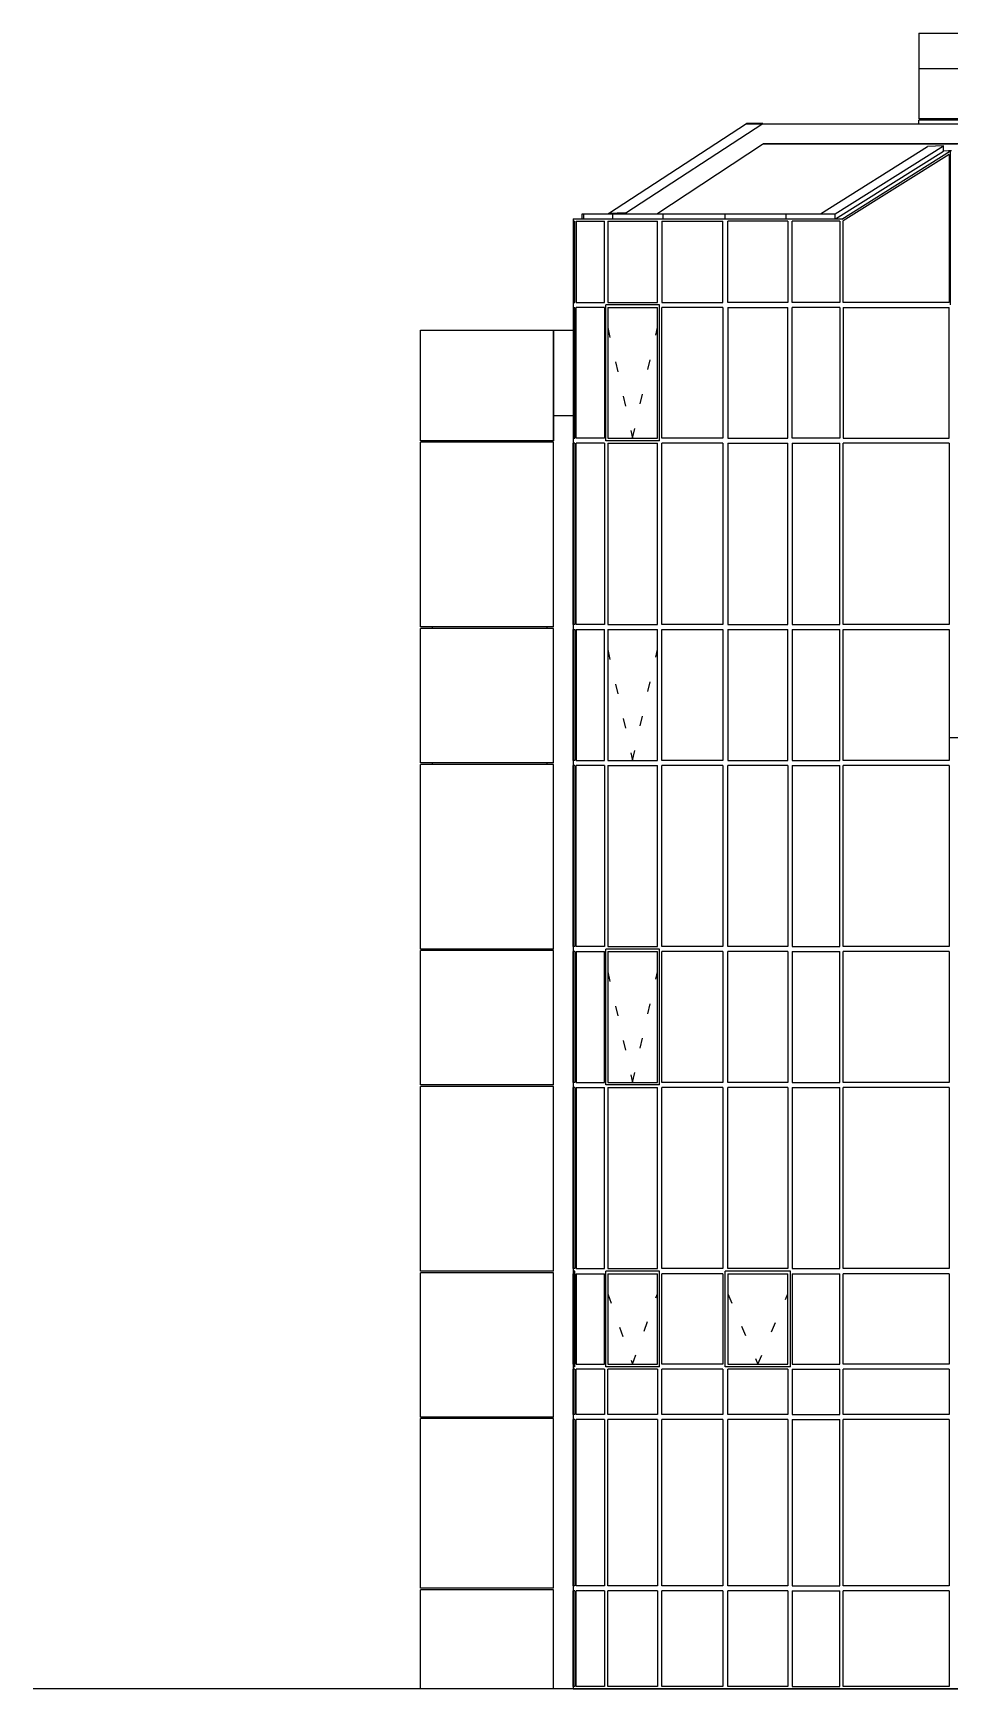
# Model space of a CAD drawing. Header units: metres. Extents: x -54.9 to 38.2, y -3.7 to 17.4.
# Drawn here: x -54.92 to -45.81, y 0 to 16.45 of the extents above; entities that cross this region are included whole.
import ezdxf

# ---------------------------------------------------------------- set-up
doc = ezdxf.new("R2010")
doc.units = ezdxf.units.M
for name, pattern in [('DASHDOT', [2, 1.25, -0.25, 0.25, -0.25]), ('DASHED', [0.75, 0.5, -0.25]), ('DOT', [0.25, 0, -0.25])]:
    doc.linetypes.add(name, pattern=pattern)
doc.layers.add('1', color=7, linetype='DASHED')
doc.layers.add('4', color=7, linetype='DASHDOT')

msp = doc.modelspace()

# ---------------------------------------------------------------- linework, layer by layer
at = {"layer": '1', "color": 1, "linetype": 'CONTINUOUS'}
for p, q in [((-46.123994, 16.45), (-11.996769, 16.45)), ((-46.123994, 16.45), (-46.123994, 15.6)), ((-46.123994, 16.1), (-45.59997, 16.1)), ((-49.20661, 14.65636), (-47.834065, 15.55314)), ((-49.033341, 14.66342), (-47.674337, 15.55136)), ((-47.834079, 15.55), (-45.551777, 15.55)), ((-47.674337, 15.55136), (-47.834065, 15.55314)), ((-46.123994, 15.6025), (3.827364, 15.6)), ((-45.551777, 15.585), (-46.123994, 15.585)), ((-46.123994, 15.55), (-46.123994, 15.585)), ((-46.003643, 15.585), (-46.003643, 15.6)), ((-48.725654, 14.65623), (-47.674345, 15.34722)), ((-47.100794, 14.65623), (-46.037848, 15.32216)), ((-46.954631, 14.65623), (-45.878092, 15.33067)), ((-45.878092, 15.33067), (-46.037848, 15.32216)), ((-45.878092, 15.27719), (-45.878092, 15.33067)), ((-46.949077, 14.60623), (-45.878092, 15.27719)), ((-46.888872, 14.60274), (-45.806196, 15.28102)), ((-45.796266, 15.28114), (-45.828098, 15.28118)), ((-49.467239, 14.65623), (-46.954631, 14.65623)), ((-49.467239, 14.60623), (-49.467239, 14.65623)), ((-49.450164, 14.60623), (-49.450164, 14.65623)), ((-49.033341, 14.66342), (-49.20661, 14.65636)), ((-49.163023, 14.60623), (-49.163023, 14.65623)), ((-49.033341, 14.65623), (-49.033341, 14.66342)), ((-48.662701, 14.60623), (-48.662701, 14.65623)), ((-48.04831, 14.60623), (-48.04831, 14.65623)), ((-47.44155, 14.60623), (-47.44155, 14.65623)), ((-46.954631, 14.60623), (-46.954631, 14.65623)), ((-49.557766, 14.60623), (-46.888872, 14.60623)), ((-49.557766, 14.60623), (-49.557766, 0)), ((-48.700474, 13.75), (-49.233607, 13.75)), ((-49.233607, 12.4), (-49.233607, 13.75)), ((-48.700474, 12.4), (-48.700474, 13.75)), ((-51.074968, 13.5), (-49.557766, 13.5)), ((-51.074968, 12.4), (-51.074968, 13.5)), ((-49.754533, 12.4), (-49.754533, 13.5)), ((-49.75453, 13.5), (-49.754517, 12.4)), ((-49.75453, 12.65), (-49.557766, 12.65)), ((-49.754533, 12.4), (-51.074968, 12.4)), ((-49.754533, 12.385), (-51.074968, 12.385)), ((-51.074968, 10.55), (-51.074968, 12.385)), ((-49.754533, 10.55), (-49.754533, 12.385)), ((-49.754517, 10.55), (-49.754517, 12.385)), ((-48.700474, 12.4), (-49.233607, 12.4)), ((-49.754533, 10.55), (-51.074968, 10.55)), ((-49.754533, 10.535), (-51.074928, 10.535)), ((-51.074928, 9.2), (-51.074928, 10.535)), ((-50.954586, 10.535), (-50.954586, 10.55)), ((-49.81453, 10.535), (-49.81453, 10.55)), ((-49.814516, 10.535), (-49.814516, 10.55)), ((-49.754517, 9.2), (-49.754517, 10.535)), ((-38.386778, 9.45), (-45.821402, 9.45)), ((-49.754533, 9.2), (-51.074928, 9.2)), ((-49.754533, 9.185), (-51.074928, 9.185)), ((-51.074928, 7.35), (-51.074928, 9.185)), ((-50.954586, 9.185), (-50.954586, 9.2)), ((-49.81453, 9.185), (-49.81453, 9.2)), ((-49.814513, 9.185), (-49.814513, 9.2)), ((-49.754533, 7.35), (-49.754533, 9.185)), ((-49.754517, 7.35), (-49.754517, 9.185)), ((-49.754533, 7.35), (-51.074928, 7.35)), ((-49.754533, 7.335), (-51.074928, 7.335)), ((-51.074928, 6), (-51.074928, 7.335)), ((-50.954586, 7.335), (-50.954586, 7.35)), ((-49.81453, 7.335), (-49.81453, 7.35)), ((-49.814513, 7.335), (-49.814513, 7.35)), ((-49.754533, 6), (-49.754533, 7.335)), ((-49.754517, 6), (-49.754517, 7.335)), ((-48.700474, 7.35), (-49.233607, 7.35)), ((-49.233607, 6), (-49.233607, 7.35)), ((-48.700474, 6), (-48.700474, 7.35)), ((-49.754533, 6), (-51.074928, 6)), ((-49.754533, 5.985), (-51.074928, 5.985)), ((-51.074928, 4.15), (-51.074928, 5.985)), ((-49.754533, 4.15), (-49.754533, 5.985)), ((-49.754517, 4.15), (-49.754517, 5.985)), ((-48.700474, 6), (-49.233607, 6)), ((-49.754533, 4.15), (-51.074928, 4.15)), ((-49.754533, 4.135), (-51.074928, 4.135)), ((-51.074928, 2.7), (-51.074928, 4.135)), ((-49.754533, 2.7), (-49.754533, 4.135)), ((-49.754517, 2.7), (-49.754517, 4.135)), ((-48.700474, 4.15), (-49.233607, 4.15)), ((-49.233607, 3.2), (-49.233607, 4.15)), ((-48.700474, 3.2), (-48.700474, 4.15)), ((-48.04578, 3.2), (-48.04578, 4.15)), ((-47.39922, 4.15), (-48.04578, 4.15)), ((-47.39922, 3.2), (-47.39922, 4.15)), ((-49.53957, 3.2), (-49.557766, 3.2)), ((-48.700474, 3.2), (-49.233607, 3.2)), ((-47.39922, 3.2), (-48.04578, 3.2)), ((-49.754533, 2.7), (-51.074928, 2.7)), ((-49.754533, 2.685), (-51.074928, 2.685)), ((-51.074928, 1), (-51.074928, 2.685)), ((-49.754533, 1), (-49.754533, 2.685)), ((-49.754526, 1), (-49.754526, 2.685)), ((-49.754533, 1), (-51.074928, 1)), ((-49.754533, 0.985), (-51.074928, 0.985)), ((-51.074928, 0), (-51.074928, 0.985)), ((-49.754533, 0), (-49.754533, 0.985)), ((-49.754526, 0), (-49.754526, 0.985)), ((-45.671749, 0), (-54.924245, 0)), ((-49.557766, 0), (-11.996642, 0))]:
    msp.add_line(p, q, dxfattribs=at)
for points in [[(-45.551777, 15.35), (-47.674341, 15.35), (-45.741458, 15.34748)], [(-45.806196, 13.75), (-45.806196, 15.28102), (-45.878092, 15.27719)], [(-49.53957, 3.2), (-49.53957, 4.15), (-49.557766, 4.15)]]:
    msp.add_lwpolyline(points, dxfattribs=at)
at = {"layer": '4', "color": 1, "linetype": 'CONTINUOUS'}
for p, q in [((-45.821242, 15.244876), (-46.873827, 14.585448)), ((-49.557085, 14.58123), (-49.540252, 14.58123)), ((-49.528113, 14.58123), (-49.245064, 14.58123)), ((-49.213643, 14.58123), (-48.720438, 14.58123)), ((-48.675958, 14.58123), (-48.070297, 14.58123)), ((-47.423432, 14.58123), (-48.021569, 14.58123)), ((-46.907983, 14.58123), (-47.380109, 14.58123)), ((-49.557085, 13.725), (-49.540252, 13.725)), ((-49.245064, 13.725), (-49.528113, 13.725)), ((-49.213643, 13.725), (-48.720438, 13.725)), ((-48.070297, 13.725), (-48.675958, 13.725)), ((-48.021569, 13.725), (-47.423432, 13.725)), ((-46.907974, 13.725), (-47.380109, 13.725)), ((-46.873818, 13.725), (-45.821281, 13.725)), ((-49.540252, 12.375), (-49.557085, 12.375)), ((-49.245064, 12.375), (-49.528113, 12.375)), ((-49.213643, 12.375), (-48.720438, 12.375)), ((-48.070297, 12.375), (-48.675958, 12.375)), ((-48.021569, 12.375), (-47.423432, 12.375)), ((-47.38011, 12.375), (-46.907893, 12.375)), ((-45.821402, 12.375), (-46.873738, 12.375)), ((-49.557085, 10.525), (-49.540252, 10.525)), ((-49.528113, 10.525), (-49.245064, 10.525)), ((-49.213643, 10.525), (-48.720438, 10.525)), ((-48.675958, 10.525), (-48.070297, 10.525)), ((-48.021569, 10.525), (-47.423432, 10.525)), ((-47.38011, 10.525), (-46.907893, 10.525)), ((-46.873738, 10.525), (-45.821402, 10.525)), ((-49.540252, 9.175), (-49.557085, 9.175)), ((-49.245064, 9.175), (-49.528113, 9.175)), ((-49.213643, 9.175), (-48.720438, 9.175)), ((-48.070297, 9.175), (-48.675958, 9.175)), ((-47.423432, 9.175), (-48.021569, 9.175)), ((-47.38011, 9.175), (-46.907893, 9.175)), ((-45.821402, 9.175), (-46.873738, 9.175)), ((-49.540252, 7.325), (-49.557085, 7.325)), ((-49.528113, 7.325), (-49.245064, 7.325)), ((-49.213643, 7.325), (-48.720438, 7.325)), ((-48.070297, 7.325), (-48.675958, 7.325)), ((-47.423432, 7.325), (-48.021569, 7.325)), ((-47.38011, 7.325), (-46.907893, 7.325)), ((-45.821402, 7.325), (-46.873738, 7.325)), ((-49.540252, 5.975), (-49.557085, 5.975)), ((-49.528113, 5.975), (-49.245064, 5.975)), ((-49.213643, 5.975), (-48.720438, 5.975)), ((-48.070297, 5.975), (-48.675958, 5.975)), ((-47.423432, 5.975), (-48.021569, 5.975)), ((-47.38011, 5.975), (-46.907893, 5.975)), ((-45.821398, 5.975), (-46.873742, 5.975)), ((-49.540252, 4.125), (-49.557085, 4.125)), ((-49.528113, 4.125), (-49.245064, 4.125)), ((-49.213643, 4.125), (-48.720438, 4.125)), ((-48.070297, 4.125), (-48.675958, 4.125)), ((-48.021569, 4.125), (-47.423432, 4.125)), ((-47.38011, 4.125), (-46.907893, 4.125)), ((-45.821398, 4.125), (-46.873742, 4.125)), ((-49.540252, 3.175), (-49.557085, 3.175)), ((-49.245064, 3.175), (-49.528113, 3.175)), ((-48.720438, 3.175), (-49.213643, 3.175)), ((-48.070297, 3.175), (-48.675958, 3.175)), ((-47.423432, 3.175), (-48.021569, 3.175)), ((-47.38011, 3.175), (-46.907893, 3.175)), ((-45.821402, 3.175), (-46.873738, 3.175)), ((-49.540252, 2.675), (-49.557085, 2.675)), ((-49.245064, 2.675), (-49.528113, 2.675)), ((-48.720438, 2.675), (-49.213643, 2.675)), ((-48.070297, 2.675), (-48.675958, 2.675)), ((-47.423432, 2.675), (-48.021569, 2.675)), ((-47.38011, 2.675), (-46.907893, 2.675)), ((-45.821402, 2.675), (-46.873738, 2.675)), ((-49.540252, 0.975), (-49.557085, 0.975)), ((-49.245064, 0.975), (-49.528113, 0.975)), ((-48.720438, 0.975), (-49.213643, 0.975)), ((-48.070297, 0.975), (-48.675958, 0.975)), ((-47.423432, 0.975), (-48.021569, 0.975)), ((-47.38011, 0.975), (-46.907893, 0.975)), ((-45.821402, 0.975), (-46.873738, 0.975))]:
    msp.add_line(p, q, dxfattribs=at)
for points in [[(-45.821242, 15.244876), (-45.821242, 13.775), (-46.873827, 13.775), (-46.873827, 14.585448)], [(-49.557085, 14.58123), (-49.557085, 13.775), (-49.540252, 13.775), (-49.540252, 14.58123)], [(-49.528113, 14.58123), (-49.528113, 13.775), (-49.245064, 13.775), (-49.245064, 14.58123)], [(-49.213643, 14.58123), (-49.213643, 13.775), (-48.720438, 13.775), (-48.720438, 14.58123)], [(-48.675958, 14.58123), (-48.675958, 13.775), (-48.070297, 13.775), (-48.070297, 14.58123)], [(-47.423432, 14.58123), (-47.423432, 13.775), (-48.021569, 13.775), (-48.021569, 14.58123)], [(-46.907983, 14.58123), (-46.907983, 13.775), (-47.380109, 13.775), (-47.380109, 14.58123)], [(-49.557085, 13.725), (-49.557085, 12.425), (-49.540252, 12.425), (-49.540252, 13.725)], [(-49.245064, 13.725), (-49.245064, 12.425), (-49.528113, 12.425), (-49.528113, 13.725)], [(-49.213643, 13.725), (-49.213643, 12.425), (-48.720438, 12.425), (-48.720438, 13.725)], [(-48.070297, 13.725), (-48.070297, 12.425), (-48.675958, 12.425), (-48.675958, 13.725)], [(-48.021569, 13.725), (-48.021569, 12.425), (-47.423432, 12.425), (-47.423432, 13.725)], [(-46.907974, 13.725), (-46.907974, 12.425), (-47.380109, 12.425), (-47.380109, 13.725)], [(-46.873818, 13.725), (-46.873818, 12.425), (-45.821281, 12.425), (-45.821281, 13.725)], [(-49.540252, 12.375), (-49.540252, 10.575), (-49.557085, 10.575), (-49.557085, 12.375)], [(-49.245064, 12.375), (-49.245064, 10.575), (-49.528113, 10.575), (-49.528113, 12.375)], [(-49.213643, 12.375), (-49.213643, 10.575), (-48.720438, 10.575), (-48.720438, 12.375)], [(-48.070297, 12.375), (-48.070297, 10.575), (-48.675958, 10.575), (-48.675958, 12.375)], [(-48.021569, 12.375), (-48.021569, 10.575), (-47.423432, 10.575), (-47.423432, 12.375)], [(-47.38011, 12.375), (-47.38011, 10.575), (-46.907893, 10.575), (-46.907893, 12.375)], [(-45.821402, 12.375), (-45.821402, 10.575), (-46.873738, 10.575), (-46.873738, 12.375)], [(-49.540252, 10.525), (-49.540252, 9.225), (-49.557085, 9.225), (-49.557085, 10.525)], [(-49.528113, 10.525), (-49.528113, 9.225), (-49.245064, 9.225), (-49.245064, 10.525)], [(-49.213643, 10.525), (-49.213643, 9.225), (-48.720438, 9.225), (-48.720438, 10.525)], [(-48.070297, 10.525), (-48.070297, 9.225), (-48.675958, 9.225), (-48.675958, 10.525)], [(-48.021569, 10.525), (-48.021569, 9.225), (-47.423432, 9.225), (-47.423432, 10.525)], [(-47.38011, 10.525), (-47.38011, 9.225), (-46.907893, 9.225), (-46.907893, 10.525)], [(-45.821402, 10.525), (-45.821402, 9.225), (-46.873738, 9.225), (-46.873738, 10.525)], [(-49.540252, 9.175), (-49.540252, 7.375), (-49.557085, 7.375), (-49.557085, 9.175)], [(-49.245064, 9.175), (-49.245064, 7.375), (-49.528113, 7.375), (-49.528113, 9.175)], [(-49.213643, 9.175), (-49.213643, 7.375), (-48.720438, 7.375), (-48.720438, 9.175)], [(-48.070297, 9.175), (-48.070297, 7.375), (-48.675958, 7.375), (-48.675958, 9.175)], [(-47.423432, 9.175), (-47.423432, 7.375), (-48.021569, 7.375), (-48.021569, 9.175)], [(-47.38011, 9.175), (-47.38011, 7.375), (-46.907893, 7.375), (-46.907893, 9.175)], [(-45.821402, 9.175), (-45.821402, 7.375), (-46.873738, 7.375), (-46.873738, 9.175)], [(-49.540252, 7.325), (-49.540252, 6.025), (-49.557085, 6.025), (-49.557085, 7.325)], [(-49.528113, 7.325), (-49.528113, 6.025), (-49.245064, 6.025), (-49.245064, 7.325)], [(-49.213643, 7.325), (-49.213643, 6.025), (-48.720438, 6.025), (-48.720438, 7.325)], [(-48.070297, 7.325), (-48.070297, 6.025), (-48.675958, 6.025), (-48.675958, 7.325)], [(-47.423432, 7.325), (-47.423432, 6.025), (-48.021569, 6.025), (-48.021569, 7.325)], [(-47.38011, 7.325), (-47.38011, 6.025), (-46.907893, 6.025), (-46.907893, 7.325)], [(-45.821402, 7.325), (-45.821402, 6.025), (-46.873738, 6.025), (-46.873738, 7.325)], [(-49.540252, 5.975), (-49.540252, 4.175), (-49.557085, 4.175), (-49.557085, 5.975)], [(-49.528113, 5.975), (-49.528113, 4.175), (-49.245064, 4.175), (-49.245064, 5.975)], [(-49.213643, 5.975), (-49.213643, 4.175), (-48.720438, 4.175), (-48.720438, 5.975)], [(-48.070297, 5.975), (-48.070297, 4.175), (-48.675958, 4.175), (-48.675958, 5.975)], [(-47.423432, 5.975), (-47.423432, 4.175), (-48.021569, 4.175), (-48.021569, 5.975)], [(-47.38011, 5.975), (-47.38011, 4.175), (-46.907893, 4.175), (-46.907893, 5.975)], [(-45.821398, 5.975), (-45.821398, 4.175), (-46.873742, 4.175), (-46.873742, 5.975)], [(-49.540252, 4.125), (-49.540252, 3.225), (-49.557085, 3.225), (-49.557085, 4.125)], [(-49.528113, 4.125), (-49.528113, 3.225), (-49.245064, 3.225), (-49.245064, 4.125)], [(-49.213643, 4.125), (-49.213643, 3.225), (-48.720438, 3.225), (-48.720438, 4.125)], [(-48.070297, 4.125), (-48.070297, 3.225), (-48.675958, 3.225), (-48.675958, 4.125)], [(-48.021569, 4.125), (-48.021569, 3.225), (-47.423432, 3.225), (-47.423432, 4.125)], [(-47.38011, 4.125), (-47.38011, 3.225), (-46.907893, 3.225), (-46.907893, 4.125)], [(-45.821398, 4.125), (-45.821398, 3.225), (-46.873742, 3.225), (-46.873742, 4.125)], [(-49.540252, 3.175), (-49.540252, 2.725), (-49.557085, 2.725), (-49.557085, 3.175)], [(-49.245064, 3.175), (-49.245064, 2.725), (-49.528113, 2.725), (-49.528113, 3.175)], [(-48.720438, 3.175), (-48.720438, 2.725), (-49.213643, 2.725), (-49.213643, 3.175)], [(-48.070297, 3.175), (-48.070297, 2.725), (-48.675958, 2.725), (-48.675958, 3.175)], [(-47.423432, 3.175), (-47.423432, 2.725), (-48.021569, 2.725), (-48.021569, 3.175)], [(-47.38011, 3.175), (-47.38011, 2.725), (-46.907893, 2.725), (-46.907893, 3.175)], [(-45.821402, 3.175), (-45.821402, 2.725), (-46.873738, 2.725), (-46.873738, 3.175)], [(-49.540252, 2.675), (-49.540252, 1.025), (-49.557085, 1.025), (-49.557085, 2.675)], [(-49.245064, 2.675), (-49.245064, 1.025), (-49.528113, 1.025), (-49.528113, 2.675)], [(-48.720438, 2.675), (-48.720438, 1.025), (-49.213643, 1.025), (-49.213643, 2.675)], [(-48.070297, 2.675), (-48.070297, 1.025), (-48.675958, 1.025), (-48.675958, 2.675)], [(-47.423432, 2.675), (-47.423432, 1.025), (-48.021569, 1.025), (-48.021569, 2.675)], [(-47.38011, 2.675), (-47.38011, 1.025), (-46.907893, 1.025), (-46.907893, 2.675)], [(-45.821402, 2.675), (-45.821402, 1.025), (-46.873738, 1.025), (-46.873738, 2.675)], [(-49.540252, 0.975), (-49.540252, 0.025), (-49.557085, 0.025), (-49.557085, 0.975)], [(-49.245064, 0.975), (-49.245064, 0.025), (-49.528113, 0.025), (-49.528113, 0.975)], [(-48.720438, 0.975), (-48.720438, 0.025), (-49.213643, 0.025), (-49.213643, 0.975)], [(-48.070297, 0.975), (-48.070297, 0.025), (-48.675958, 0.025), (-48.675958, 0.975)], [(-47.423432, 0.975), (-47.423432, 0.025), (-48.021569, 0.025), (-48.021569, 0.975)], [(-47.38011, 0.975), (-47.38011, 0.025), (-46.907893, 0.025), (-46.907893, 0.975)], [(-45.821402, 0.975), (-45.821402, 0.025), (-46.873738, 0.025), (-46.873738, 0.975)]]:
    msp.add_lwpolyline(points, dxfattribs=at)
at = {"layer": '4', "color": 1, "linetype": 'DOT'}
for points in [[(-49.213643, 13.525), (-48.96704, 12.425), (-48.720438, 13.525)], [(-49.213643, 10.325), (-48.96704, 9.225), (-48.720438, 10.325)], [(-49.213643, 7.125), (-48.96704, 6.025), (-48.720438, 7.125)], [(-49.540252, 3.925), (-49.548668, 3.225), (-49.557085, 3.925)], [(-49.213643, 3.925), (-48.96704, 3.225), (-48.720438, 3.925)], [(-48.021569, 3.925), (-47.7225, 3.225), (-47.423432, 3.925)]]:
    msp.add_lwpolyline(points, dxfattribs=at)

doc.saveas('drawing.dxf')
